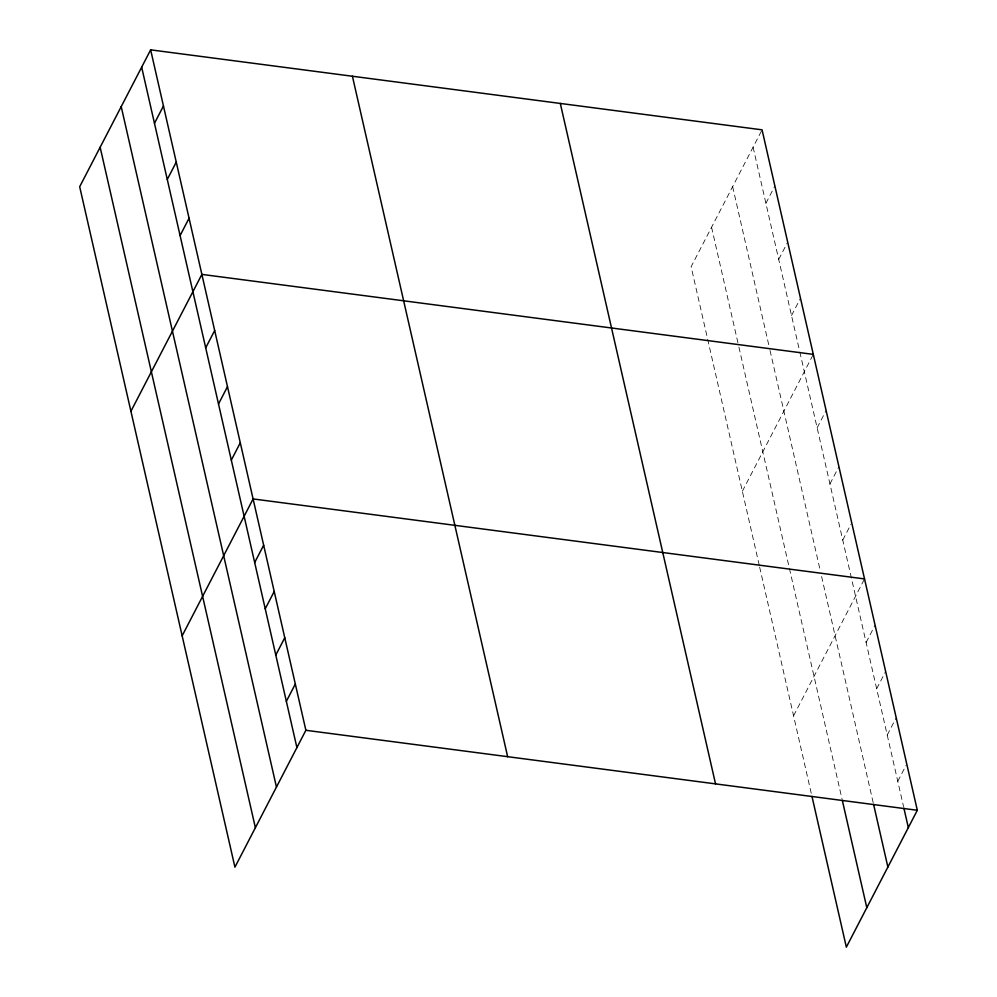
<?xml version="1.0" encoding="UTF-8"?>
<svg xmlns="http://www.w3.org/2000/svg" width="997" height="997" viewBox="0 0 997 997"><rect width="100%" height="100%" fill="white"/><g stroke="black" fill="none" stroke-linecap="round" stroke-linejoin="round"><path stroke-width="0.75" stroke-dasharray="4.99 3.74" d="M761.384 131.168L691.12 266.71L759.315 565.598M765.908 203.288L774.881 185.965M778.707 259.419L787.692 242.109M791.518 315.563L800.491 298.24M742.354 491.259L813.303 354.384M817.129 427.825L826.114 410.515M829.94 483.969L838.913 466.646M842.752 540.1L851.027 524.123M793.575 715.796L864.524 578.921M866.106 642.504L875.079 625.194M876.662 688.777L885.648 671.467M887.218 735.051L896.203 717.728M897.774 781.312L906.061 765.335M753.096 147.145L799.482 350.458M799.831 351.966L903.569 806.685M732.645 186.601L769.684 348.95M770.033 350.458L820.219 570.458M821.603 576.528L873.235 802.859M711.571 227.254L738.578 345.598M738.914 347.118L841.954 798.734M759.652 567.119L811.62 794.908"/><path stroke-width="1.5" d="M150.647 49.85L79.685 186.726L234.931 867.166L305.88 730.29L150.647 49.85L762.069 129.834L917.315 810.274L846.353 947.15L811.969 796.404M154.473 123.304L163.446 105.981M167.284 179.435L176.257 162.125M180.083 235.579L189.069 218.256M130.919 411.275L201.868 274.399L813.303 354.384M205.706 347.841L214.679 330.53M218.505 403.984L227.478 386.662M231.316 460.115L240.289 442.805M182.152 635.824L253.101 498.936L864.524 578.921M254.684 562.52L263.657 545.209M265.239 608.793L274.212 591.483M275.795 655.066L284.768 637.744M286.351 701.34L295.324 684.017M305.88 730.29L917.315 810.274M903.905 808.181L908.329 827.585M873.584 804.355L887.878 867.041M842.291 800.23L866.804 907.694M560.302 103.439L715.534 783.879M352.415 76.246L507.647 756.686M141.661 67.16L296.907 747.6M121.21 106.617L276.456 787.057M100.149 147.269L255.382 827.709"/></g></svg>
